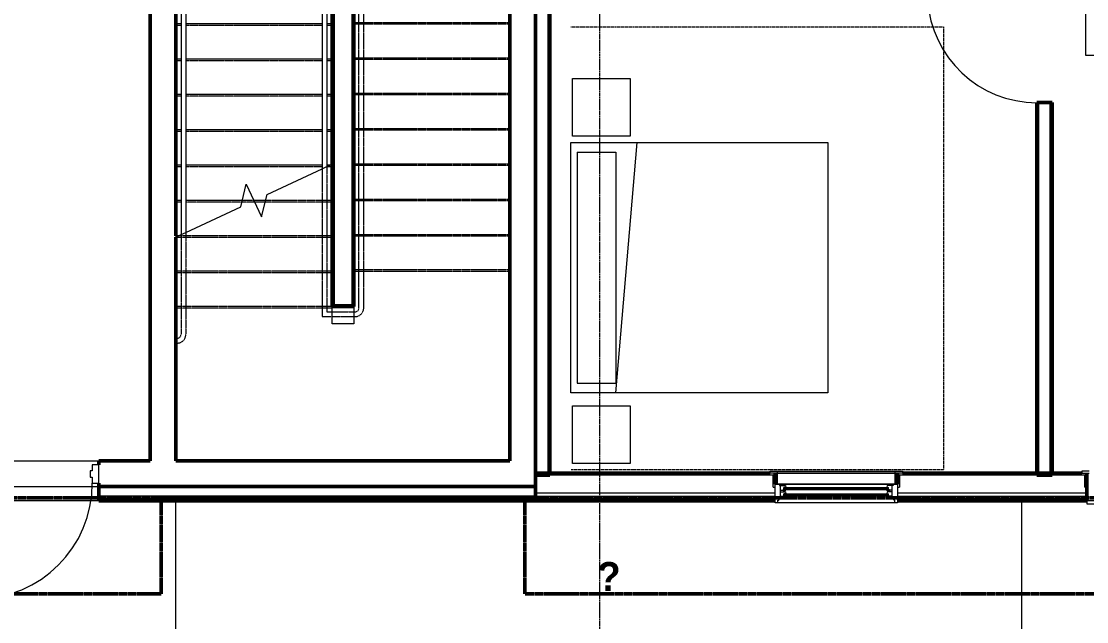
# Model space of a CAD drawing. Header units: inches. Extents: x -4266 to -1814, y 9706 to 12441.
# Drawn here: x -2680.4 to -2348.8, y 9971.5 to 10158.4 of the extents above; entities that cross this region are included whole.
import ezdxf

# ---------------------------------------------------------------- set-up
doc = ezdxf.new("R2010")
doc.units = ezdxf.units.IN
doc.header["$MEASUREMENT"] = 0
for name, pattern in [('Dash', [0.25, 0.125, -0.125]), ('Dash 1_16_', [0.125, 0.0625, -0.0625]), ('Grid Line 1_2_', [0.875, 0.5, -0.125, 0.125, -0.125]), ('Overhead 1_16_', [0.101562, 0.0625, -0.039062])]:
    doc.linetypes.add(name, pattern=pattern)
for name, color, linetype, lineweight in [('A-AREA-IDEN', 2, 'Continuous', 9), ('A-DOOR-1', 7, 'Continuous', 9), ('A-DOOR-FRAM-1', 50, 'Continuous', 20), ('A-DOOR-FRAM-2', 7, 'Continuous', 9), ('A-FLOR-2', 10, 'Continuous', 13), ('A-FLOR-HRAL-1', 7, 'Continuous', 9), ('A-FLOR-HRAL-3', 7, 'Overhead 1_16_', 9), ('A-GLAZ-1', 7, 'Continuous', 9), ('A-GLAZ-2', 50, 'Continuous', 20), ('A-WALL', 113, 'Continuous', 13), ('A-WALL-3', 250, 'Continuous', 50), ('A-WALL-4', 10, 'Continuous', 13), ('A-WALL-9', 113, 'Continuous', 50), ('C-PROP-LINE-2', 91, 'Dash 1_16_', 50), ('G-ANNO-TEXT', 231, 'Continuous', 9), ('I-FURN-1', 7, 'Continuous', 9), ('I-FURN-HDLN-1', 7, 'Dash', 9), ('I-WALL-1', 250, 'Continuous', 50), ('S-GRID-1', 1, 'Grid Line 1_2_', 9), ('S-STRS-1', 7, 'Continuous', 9), ('S-STRS-3', 7, 'Overhead 1_16_', 9), ('S-STRS-MBND-1', 7, 'Overhead 1_16_', 9), ('S-STRS-MBND-2', 7, 'Continuous', 9)]:
    doc.layers.add(name, color=color, linetype=linetype, lineweight=lineweight)
doc.styles.add('Century Gothic_B', font='GOTHICB.TTF', dxfattribs={"height": 9})

msp = doc.modelspace()

# ---------------------------------------------------------------- linework, layer by layer
at = {"layer": 'A-AREA-IDEN', "flags": 128}
msp.add_lwpolyline([(-2349.06733, 10169.28047), (-2266.56969, 10169.28047), (-2266.56969, 10147.78441), (-2349.06733, 10147.78441)], close=True, dxfattribs=at)
at = {"layer": 'A-DOOR-1'}
for centre, radius, start, end in [((-2364.27374, 10167.14101), 34.06659, 183.365687, 270), ((-2694.32374, 10014.5894), 36, 270, 0)]:
    msp.add_arc(centre, radius, start, end, dxfattribs=at)
at = {"layer": 'A-DOOR-FRAM-1'}
for p, q in [((-2656.32374, 10020.3394), (-2658.32374, 10020.3394)), ((-2658.32374, 10020.3394), (-2658.32374, 10018.4019)), ((-2656.32374, 10014.5894), (-2656.32374, 10020.3394)), ((-2658.32374, 10018.4019), (-2658.94874, 10018.4019)), ((-2658.94874, 10018.4019), (-2658.94874, 10016.5269)), ((-2658.94874, 10016.5269), (-2658.32374, 10016.5269)), ((-2658.32374, 10016.5269), (-2658.32374, 10014.5894)), ((-2658.32374, 10014.5894), (-2656.32374, 10014.5894)), ((-2348.66124, 10014.4019), (-2348.78624, 10014.4019)), ((-2350.41124, 10009.8394), (-2348.78624, 10009.8394)), ((-2348.78624, 10009.0894), (-2348.78624, 10008.18315)), ((-2348.78624, 10008.18315), (-2312.66124, 10008.18315))]:
    msp.add_line(p, q, dxfattribs=at)
at = {"layer": 'A-DOOR-FRAM-2'}
for p, q in [((-2348.03624, 10018.3394), (-2350.28624, 10018.3394)), ((-2350.28624, 10018.3394), (-2350.28624, 10017.7144)), ((-2350.28624, 10017.7144), (-2348.03624, 10017.7144))]:
    msp.add_line(p, q, dxfattribs=at)
at = {"layer": 'A-FLOR-2'}
for p, q in [((-2583.69874, 10064.2144), (-2583.69874, 10069.5894)), ((-2576.94874, 10069.5894), (-2576.94874, 10064.2144)), ((-2576.94874, 10064.2144), (-2583.69874, 10064.2144)), ((-2696.32374, 10021.5894), (-2656.32374, 10021.5894)), ((-2632.32374, 9891.1894), (-2632.32374, 10009.0894)), ((-2369.12374, 10009.0894), (-2369.12374, 9954.9894))]:
    msp.add_line(p, q, dxfattribs=at)
at = {"layer": 'A-FLOR-HRAL-1'}
for p, q in [((-2630.69874, 10179.10603), (-2630.69874, 10092.01004)), ((-2629.19874, 10179.10603), (-2629.19874, 10092.7095)), ((-2586.82374, 10179.10603), (-2586.82374, 10112.46929)), ((-2585.32374, 10179.10603), (-2585.32374, 10113.16875)), ((-2586.82374, 10112.46929), (-2585.32374, 10113.16875)), ((-2630.69874, 10092.01004), (-2629.19874, 10092.7095))]:
    msp.add_line(p, q, dxfattribs=at)
at = {"layer": 'A-FLOR-HRAL-3'}
for p, q in [((-2575.32374, 10069.5894), (-2575.32374, 10179.10603)), ((-2573.82374, 10069.5894), (-2573.82374, 10179.10603)), ((-2586.82374, 10112.46929), (-2586.82374, 10070.07277)), ((-2585.32374, 10113.16875), (-2585.32374, 10070.07277)), ((-2630.69874, 10092.01004), (-2630.69874, 10070.07277)), ((-2629.19874, 10092.7095), (-2629.19874, 10070.07277)), ((-2630.69874, 10070.07277), (-2630.69874, 10069.02112)), ((-2630.69874, 10069.02112), (-2630.69874, 10060.9644)), ((-2629.19874, 10070.07277), (-2629.19874, 10069.02112)), ((-2629.19874, 10069.02112), (-2629.19874, 10060.9644)), ((-2586.82374, 10070.07277), (-2586.82374, 10069.02112)), ((-2586.82374, 10069.02112), (-2586.82374, 10066.4644)), ((-2585.32374, 10070.07277), (-2585.32374, 10069.02112)), ((-2585.32374, 10069.02112), (-2585.32374, 10067.9644)), ((-2575.32374, 10069.2144), (-2575.32374, 10069.5894)), ((-2573.82374, 10069.2144), (-2573.82374, 10069.5894)), ((-2586.82374, 10066.4644), (-2576.57374, 10066.4644)), ((-2585.32374, 10067.9644), (-2576.57374, 10067.9644)), ((-2632.57374, 10058.2144), (-2632.57374, 10059.7144)), ((-2631.94874, 10059.7144), (-2632.57374, 10059.7144)), ((-2631.94874, 10058.2144), (-2632.57374, 10058.2144))]:
    msp.add_line(p, q, dxfattribs=at)
for centre, radius in [((-2576.57374, 10069.2144), 2.75), ((-2576.57374, 10069.2144), 1.25), ((-2631.94874, 10060.9644), 1.25), ((-2631.94874, 10060.9644), 2.75)]:
    msp.add_arc(centre, radius, 270, 0, dxfattribs=at)
at = {"layer": 'A-GLAZ-1'}
for p, q in [((-2447.29796, 10018.3394), (-2406.14952, 10018.3394)), ((-2447.29796, 10017.7144), (-2447.29796, 10018.3394)), ((-2406.14952, 10017.7144), (-2447.29796, 10017.7144)), ((-2445.67296, 10017.7144), (-2407.77452, 10017.7144)), ((-2445.67296, 10014.3394), (-2445.67296, 10017.7144)), ((-2445.04796, 10017.7144), (-2445.04796, 10018.3394)), ((-2445.04796, 10014.3394), (-2445.04796, 10017.7144)), ((-2408.39952, 10017.7144), (-2408.39952, 10018.3394)), ((-2408.39952, 10014.3394), (-2408.39952, 10017.7144)), ((-2407.77452, 10017.7144), (-2407.77452, 10014.3394)), ((-2406.14952, 10018.3394), (-2406.14952, 10017.7144)), ((-2407.77452, 10014.3394), (-2445.67296, 10014.3394)), ((-2443.01671, 10013.0894), (-2442.42296, 10013.0894)), ((-2443.01671, 10012.7144), (-2442.42296, 10012.7144)), ((-2442.54796, 10012.7144), (-2442.54796, 10013.0894)), ((-2442.42296, 10013.2144), (-2411.02452, 10013.2144)), ((-2442.42296, 10013.0894), (-2411.02452, 10013.0894)), ((-2442.42296, 10012.7144), (-2411.02452, 10012.7144)), ((-2442.42296, 10012.5894), (-2411.02452, 10012.5894)), ((-2410.43077, 10013.0894), (-2411.02452, 10013.0894)), ((-2410.43077, 10012.7144), (-2411.02452, 10012.7144)), ((-2410.89952, 10012.7144), (-2410.89952, 10013.0894)), ((-2443.01671, 10011.1519), (-2442.42296, 10011.1519)), ((-2443.01671, 10010.7769), (-2442.42296, 10010.7769)), ((-2442.54796, 10010.7769), (-2442.54796, 10011.1519)), ((-2442.42296, 10011.2769), (-2411.02452, 10011.2769)), ((-2442.42296, 10011.1519), (-2411.02452, 10011.1519)), ((-2442.42296, 10010.7769), (-2411.02452, 10010.7769)), ((-2442.42296, 10010.6519), (-2411.02452, 10010.6519)), ((-2410.43077, 10011.1519), (-2411.02452, 10011.1519)), ((-2410.43077, 10010.7769), (-2411.02452, 10010.7769)), ((-2410.89952, 10010.7769), (-2410.89952, 10011.1519))]:
    msp.add_line(p, q, dxfattribs=at)
at = {"layer": 'A-GLAZ-2'}
for p, q in [((-2445.73546, 10014.3394), (-2407.71202, 10014.3394)), ((-2445.73546, 10008.4644), (-2445.73546, 10014.3394)), ((-2444.39171, 10014.05924), (-2444.72559, 10014.3394)), ((-2444.39171, 10014.05924), (-2444.39171, 10013.8394)), ((-2444.39171, 10013.8394), (-2442.57921, 10013.8394)), ((-2444.14171, 10010.5269), (-2444.14171, 10013.8394)), ((-2444.14171, 10012.4644), (-2443.29796, 10012.4644)), ((-2443.29796, 10012.5894), (-2443.29796, 10012.24565)), ((-2442.42608, 10012.5894), (-2443.29796, 10012.5894)), ((-2443.01671, 10012.5894), (-2443.01671, 10013.2144)), ((-2442.42296, 10013.2144), (-2443.01671, 10013.2144)), ((-2442.57921, 10013.8394), (-2442.42296, 10013.2144)), ((-2442.57921, 10012.24565), (-2442.42608, 10012.5894)), ((-2410.86827, 10013.8394), (-2411.02452, 10013.2144)), ((-2411.02452, 10013.2144), (-2410.43077, 10013.2144)), ((-2410.86827, 10012.24565), (-2411.02139, 10012.5894)), ((-2411.02139, 10012.5894), (-2410.14952, 10012.5894)), ((-2409.05577, 10013.8394), (-2410.86827, 10013.8394)), ((-2410.43077, 10012.5894), (-2410.43077, 10013.2144)), ((-2410.14952, 10012.5894), (-2410.14952, 10012.24565)), ((-2409.30577, 10012.4644), (-2410.14952, 10012.4644)), ((-2409.30577, 10010.5269), (-2409.30577, 10013.8394)), ((-2409.05577, 10014.05924), (-2408.72189, 10014.3394)), ((-2409.05577, 10014.05924), (-2409.05577, 10013.8394)), ((-2407.71202, 10014.3394), (-2407.71202, 10008.4644)), ((-2445.73546, 10009.8394), (-2447.23546, 10009.8394)), ((-2444.92296, 10009.2769), (-2444.64827, 10009.2769)), ((-2444.92296, 10008.4644), (-2444.92296, 10009.2769)), ((-2444.64827, 10009.2769), (-2444.32921, 10010.0894)), ((-2444.32921, 10010.0894), (-2443.86046, 10010.0894)), ((-2444.14171, 10011.9019), (-2442.57921, 10011.9019)), ((-2444.14171, 10010.5269), (-2443.29796, 10010.5269)), ((-2443.86046, 10010.0894), (-2443.86046, 10010.5269)), ((-2442.57921, 10012.24565), (-2443.29796, 10012.24565)), ((-2443.29796, 10010.6519), (-2443.29796, 10010.30815)), ((-2442.42608, 10010.6519), (-2443.29796, 10010.6519)), ((-2442.57921, 10010.30815), (-2443.29796, 10010.30815)), ((-2443.01671, 10010.6519), (-2443.01671, 10011.2769)), ((-2442.42296, 10011.2769), (-2443.01671, 10011.2769)), ((-2442.57921, 10011.9019), (-2442.42296, 10011.2769)), ((-2442.57921, 10010.30815), (-2442.42608, 10010.6519)), ((-2410.86827, 10011.9019), (-2411.02452, 10011.2769)), ((-2411.02452, 10011.2769), (-2410.43077, 10011.2769)), ((-2410.86827, 10010.30815), (-2411.02139, 10010.6519)), ((-2411.02139, 10010.6519), (-2410.14952, 10010.6519)), ((-2410.86827, 10012.24565), (-2410.14952, 10012.24565)), ((-2409.30577, 10011.9019), (-2410.86827, 10011.9019)), ((-2410.86827, 10010.30815), (-2410.14952, 10010.30815)), ((-2410.43077, 10010.6519), (-2410.43077, 10011.2769)), ((-2410.14952, 10010.6519), (-2410.14952, 10010.30815)), ((-2409.30577, 10010.5269), (-2410.14952, 10010.5269)), ((-2409.58702, 10010.0894), (-2409.58702, 10010.5269)), ((-2409.11827, 10010.0894), (-2409.58702, 10010.0894)), ((-2408.7992, 10009.2769), (-2409.11827, 10010.0894)), ((-2408.52452, 10009.2769), (-2408.7992, 10009.2769)), ((-2408.52452, 10008.4644), (-2408.52452, 10009.2769)), ((-2407.71202, 10009.8394), (-2406.21202, 10009.8394)), ((-2407.71202, 10008.4644), (-2445.73546, 10008.4644))]:
    msp.add_line(p, q, dxfattribs=at)
at = {"layer": 'A-WALL'}
for p, q in [((-2516.57374, 10374.0394), (-2516.57374, 10017.0894)), ((-2520.07374, 10261.5894), (-2520.07374, 10017.0894))]:
    msp.add_line(p, q, dxfattribs=at)
at = {"layer": 'A-WALL-3'}
for p, q in [((-2520.32374, 10021.5894), (-2520.32374, 10253.5894)), ((-2640.32374, 10201.5894), (-2640.32374, 10021.5894)), ((-2632.32374, 10091.5894), (-2632.32374, 10201.5894)), ((-2528.32374, 10184.4644), (-2528.32374, 10021.5894)), ((-2364.27374, 10133.14101), (-2364.27374, 10017.0894)), ((-2359.52374, 10133.14101), (-2364.27374, 10133.14101)), ((-2359.52374, 10017.0894), (-2359.52374, 10133.14101)), ((-2632.32374, 10021.5894), (-2632.32374, 10091.25229)), ((-2640.32374, 10021.5894), (-2656.32374, 10021.5894)), ((-2656.32374, 10021.5894), (-2656.32374, 10020.3394)), ((-2528.32374, 10021.5894), (-2632.32374, 10021.5894)), ((-2520.32374, 10013.5894), (-2520.32374, 10021.5894)), ((-2447.29796, 10017.7144), (-2520.32374, 10017.7144)), ((-2520.32374, 10017.7144), (-2520.32374, 10009.0894)), ((-2445.73546, 10014.3394), (-2445.73546, 10017.7144)), ((-2407.71202, 10017.7144), (-2407.71202, 10014.3394)), ((-2350.28624, 10017.7144), (-2406.14952, 10017.7144)), ((-2364.27374, 10017.0894), (-2359.52374, 10017.0894)), ((-2348.78624, 10009.0894), (-2348.78624, 10017.7144)), ((-2656.32374, 10014.5894), (-2656.32374, 10013.5894)), ((-2520.32374, 10013.5894), (-2656.32374, 10013.5894)), ((-2656.32374, 10013.5894), (-2656.32374, 10009.0894)), ((-2656.32374, 10013.5894), (-2640.32374, 10013.5894)), ((-2640.32374, 10013.5894), (-2520.32374, 10013.5894)), ((-2520.32374, 10009.0894), (-2520.32374, 10013.5894)), ((-2656.32374, 10009.0894), (-2520.32374, 10009.0894)), ((-2520.32374, 10009.0894), (-2445.73546, 10009.0894)), ((-2407.71202, 10009.0894), (-2348.78624, 10009.0894))]:
    msp.add_line(p, q, dxfattribs=at)
at = {"layer": 'A-WALL-4'}
for p, q in [((-2583.07374, 10190.5894), (-2583.07374, 10070.2144)), ((-2577.57374, 10185.0894), (-2577.57374, 10070.2144)), ((-2363.64874, 10017.0894), (-2363.64874, 10133.14101)), ((-2360.14874, 10017.0894), (-2360.14874, 10133.14101)), ((-2583.07374, 10070.2144), (-2577.57374, 10070.2144)), ((-2696.32374, 10021.5894), (-2656.32374, 10021.5894)), ((-2446.36046, 10017.0894), (-2520.32374, 10017.0894)), ((-2446.36046, 10013.4019), (-2446.36046, 10017.0894)), ((-2407.08702, 10017.0894), (-2407.08702, 10013.4019)), ((-2349.41124, 10017.0894), (-2407.08702, 10017.0894)), ((-2349.41124, 10013.4019), (-2349.41124, 10017.0894)), ((-2692.57374, 10013.5894), (-2656.32374, 10013.5894)), ((-2446.36046, 10013.4019), (-2445.73546, 10013.4019)), ((-2407.71202, 10013.4019), (-2407.08702, 10013.4019)), ((-2349.41124, 10013.4019), (-2348.78624, 10013.4019)), ((-2656.32374, 10009.0894), (-2692.57374, 10009.0894)), ((-2520.32374, 10010.5894), (-2656.32374, 10010.5894)), ((-2520.32374, 10009.8394), (-2656.32374, 10009.8394)), ((-2520.32374, 10011.5894), (-2445.73546, 10011.5894)), ((-2520.32374, 10010.5894), (-2445.73546, 10010.5894)), ((-2520.32374, 10009.8394), (-2445.73546, 10009.8394)), ((-2407.71202, 10011.5894), (-2348.78624, 10011.5894)), ((-2407.71202, 10010.5894), (-2348.78624, 10010.5894)), ((-2407.71202, 10009.8394), (-2348.78624, 10009.8394)), ((-2312.66124, 10009.0894), (-2348.78624, 10009.0894))]:
    msp.add_line(p, q, dxfattribs=at)
at = {"layer": 'A-WALL-9'}
for p, q in [((-2520.32374, 10261.5894), (-2520.32374, 10017.0894)), ((-2515.94874, 10017.0894), (-2515.94874, 10261.5894)), ((-2520.32374, 10017.0894), (-2515.94874, 10017.0894))]:
    msp.add_line(p, q, dxfattribs=at)
at = {"layer": 'C-PROP-LINE-2'}
for p, q in [((-2099.26202, 10010.0894), (-3832.16202, 10010.0894)), ((-2636.92374, 10010.0894), (-2636.92374, 9980.1894)), ((-2523.72374, 10010.0894), (-2636.92374, 10010.0894)), ((-2523.72374, 9980.1894), (-2523.72374, 10010.0894)), ((-2636.92374, 9980.1894), (-3860.72374, 9980.1894)), ((-2067.92374, 9980.1894), (-2523.72374, 9980.1894))]:
    msp.add_line(p, q, dxfattribs=at)
at = {"layer": 'I-FURN-1'}
for p, q in [((-2508.84989, 10140.64623), (-2490.84989, 10140.64623)), ((-2508.84989, 10122.64623), (-2508.84989, 10140.64623)), ((-2490.84989, 10140.64623), (-2490.84989, 10122.64623)), ((-2490.84989, 10122.64623), (-2508.84989, 10122.64623)), ((-2509.34989, 10120.7144), (-2429.34989, 10120.7144)), ((-2509.34989, 10042.7144), (-2509.34989, 10120.7144)), ((-2495.34989, 10042.7144), (-2488.77027, 10120.7144)), ((-2429.34989, 10120.7144), (-2429.34989, 10042.7144)), ((-2507.34989, 10117.7144), (-2495.34989, 10117.7144)), ((-2507.34989, 10117.7144), (-2507.34989, 10045.7144)), ((-2495.34989, 10117.7144), (-2495.34989, 10045.7144)), ((-2507.34989, 10045.7144), (-2495.34989, 10045.7144)), ((-2429.34989, 10042.7144), (-2509.34989, 10042.7144)), ((-2508.84989, 10038.7144), (-2490.84989, 10038.7144)), ((-2508.84989, 10020.7144), (-2508.84989, 10038.7144)), ((-2490.84989, 10038.7144), (-2490.84989, 10020.7144)), ((-2490.84989, 10020.7144), (-2508.84989, 10020.7144))]:
    msp.add_line(p, q, dxfattribs=at)
at = {"layer": 'I-FURN-HDLN-1'}
for p, q in [((-2509.34989, 10156.7144), (-2393.34989, 10156.7144)), ((-2393.34989, 10156.7144), (-2393.34989, 10018.7144)), ((-2393.34989, 10018.7144), (-2509.34989, 10018.7144))]:
    msp.add_line(p, q, dxfattribs=at)
at = {"layer": 'I-WALL-1'}
for p, q in [((-2583.69874, 10191.2144), (-2583.69874, 10069.5894)), ((-2576.94874, 10069.5894), (-2576.94874, 10184.4644)), ((-2583.69874, 10069.5894), (-2583.07374, 10069.5894)), ((-2583.07374, 10069.5894), (-2577.57374, 10069.5894)), ((-2577.57374, 10069.5894), (-2576.94874, 10069.5894))]:
    msp.add_line(p, q, dxfattribs=at)
at = {"layer": 'S-GRID-1'}
msp.add_line((-2500.32374, 9836.17969), (-2500.32374, 12376.79045), dxfattribs=at)
at = {"layer": 'S-STRS-1'}
for p, q in [((-2630.69874, 10157.5894), (-2632.32374, 10157.5894)), ((-2586.82374, 10157.5894), (-2629.19874, 10157.5894)), ((-2583.69874, 10157.5894), (-2585.32374, 10157.5894)), ((-2630.69874, 10146.5894), (-2632.32374, 10146.5894)), ((-2586.82374, 10146.5894), (-2629.19874, 10146.5894)), ((-2583.69874, 10146.5894), (-2585.32374, 10146.5894)), ((-2630.69874, 10135.5894), (-2632.32374, 10135.5894)), ((-2586.82374, 10135.5894), (-2629.19874, 10135.5894)), ((-2583.69874, 10135.5894), (-2585.32374, 10135.5894)), ((-2630.69874, 10124.5894), (-2632.32374, 10124.5894)), ((-2586.82374, 10124.5894), (-2629.19874, 10124.5894)), ((-2583.69874, 10124.5894), (-2585.32374, 10124.5894)), ((-2630.69874, 10113.5894), (-2632.32374, 10113.5894)), ((-2586.82374, 10113.5894), (-2629.19874, 10113.5894)), ((-2584.42166, 10113.5894), (-2585.32374, 10113.5894)), ((-2630.69874, 10102.5894), (-2632.32374, 10102.5894)), ((-2611.62743, 10102.5894), (-2629.19874, 10102.5894)), ((-2604.39504, 10102.5894), (-2608.01124, 10102.5894)), ((-2632.32374, 10091.5894), (-2632.32374, 10091.25229)), ((-2631.60081, 10091.5894), (-2632.32374, 10091.5894))]:
    msp.add_line(p, q, dxfattribs=at)
at = {"layer": 'S-STRS-3'}
for p, q in [((-2630.69874, 10157.0894), (-2632.32374, 10157.0894)), ((-2586.82374, 10157.0894), (-2629.19874, 10157.0894)), ((-2583.69874, 10157.0894), (-2585.32374, 10157.0894)), ((-2630.69874, 10146.0894), (-2632.32374, 10146.0894)), ((-2586.82374, 10146.0894), (-2629.19874, 10146.0894)), ((-2583.69874, 10146.0894), (-2585.32374, 10146.0894)), ((-2630.69874, 10135.0894), (-2632.32374, 10135.0894)), ((-2586.82374, 10135.0894), (-2629.19874, 10135.0894)), ((-2583.69874, 10135.0894), (-2585.32374, 10135.0894)), ((-2630.69874, 10124.0894), (-2632.32374, 10124.0894)), ((-2586.82374, 10124.0894), (-2629.19874, 10124.0894)), ((-2583.69874, 10124.0894), (-2585.32374, 10124.0894)), ((-2630.69874, 10113.0894), (-2632.32374, 10113.0894)), ((-2586.82374, 10113.0894), (-2629.19874, 10113.0894)), ((-2630.69874, 10102.0894), (-2632.32374, 10102.0894)), ((-2611.74895, 10102.0894), (-2629.19874, 10102.0894)), ((-2604.51656, 10102.0894), (-2607.77808, 10102.0894))]:
    msp.add_line(p, q, dxfattribs=at)
at = {"layer": 'S-STRS-MBND-1'}
for p, q in [((-2576.94874, 10080.5894), (-2576.94874, 10179.5894)), ((-2528.32374, 10080.5894), (-2528.32374, 10179.5894)), ((-2576.94874, 10158.0894), (-2528.32374, 10158.0894)), ((-2576.94874, 10157.5894), (-2528.32374, 10157.5894)), ((-2576.94874, 10147.0894), (-2528.32374, 10147.0894)), ((-2576.94874, 10146.5894), (-2528.32374, 10146.5894)), ((-2576.94874, 10136.0894), (-2528.32374, 10136.0894)), ((-2576.94874, 10135.5894), (-2528.32374, 10135.5894)), ((-2576.94874, 10125.0894), (-2528.32374, 10125.0894)), ((-2576.94874, 10124.5894), (-2528.32374, 10124.5894)), ((-2583.69874, 10113.0894), (-2585.49391, 10113.0894)), ((-2583.69874, 10113.5894), (-2584.42166, 10113.5894)), ((-2576.94874, 10114.0894), (-2528.32374, 10114.0894)), ((-2576.94874, 10113.5894), (-2528.32374, 10113.5894)), ((-2607.77808, 10102.0894), (-2611.74895, 10102.0894)), ((-2608.01124, 10102.5894), (-2611.62743, 10102.5894)), ((-2583.69874, 10102.0894), (-2604.51656, 10102.0894)), ((-2583.69874, 10102.5894), (-2604.39504, 10102.5894)), ((-2583.69874, 10101.94234), (-2583.69874, 10069.5894)), ((-2576.94874, 10103.0894), (-2528.32374, 10103.0894)), ((-2576.94874, 10102.5894), (-2528.32374, 10102.5894)), ((-2576.94874, 10092.0894), (-2528.32374, 10092.0894)), ((-2632.32374, 10091.25229), (-2632.32374, 10069.5894)), ((-2583.69874, 10091.0894), (-2632.32374, 10091.0894)), ((-2583.69874, 10091.5894), (-2631.60081, 10091.5894)), ((-2576.94874, 10091.5894), (-2528.32374, 10091.5894)), ((-2583.69874, 10080.5894), (-2632.32374, 10080.5894)), ((-2583.69874, 10080.0894), (-2632.32374, 10080.0894)), ((-2576.94874, 10081.0894), (-2528.32374, 10081.0894)), ((-2576.94874, 10080.5894), (-2576.94874, 10069.5894)), ((-2576.94874, 10080.5894), (-2528.32374, 10080.5894)), ((-2528.32374, 10021.5894), (-2528.32374, 10080.5894)), ((-2632.32374, 10069.5894), (-2632.32374, 10021.5894)), ((-2583.69874, 10069.5894), (-2632.32374, 10069.5894)), ((-2583.69874, 10069.0894), (-2632.32374, 10069.0894)), ((-2576.94874, 10069.5894), (-2583.69874, 10069.5894)), ((-2632.32374, 10021.5894), (-2528.32374, 10021.5894))]:
    msp.add_line(p, q, dxfattribs=at)
at = {"layer": 'S-STRS-MBND-2'}
for p, q in [((-2603.93285, 10104.49118), (-2586.82374, 10112.46929)), ((-2585.32374, 10113.16875), (-2583.69874, 10113.9265)), ((-2612.08962, 10100.68761), (-2610.38846, 10107.68738)), ((-2610.38846, 10107.68738), (-2605.63401, 10097.49141)), ((-2605.63401, 10097.49141), (-2603.93285, 10104.49118)), ((-2629.19874, 10092.7095), (-2612.08962, 10100.68761)), ((-2632.32374, 10091.25229), (-2630.69874, 10092.01004))]:
    msp.add_line(p, q, dxfattribs=at)

# ---------------------------------------------------------------- texts
at = {"layer": 'G-ANNO-TEXT', "insert": (-2501.20602, 9990.05942), "char_height": 9, "width": 8.787, "attachment_point": 1, "style": 'Century Gothic_B'}
msp.add_mtext('\\fCentury Gothic|b1|i0|c0|p34|;?', dxfattribs=at)

doc.saveas('drawing.dxf')
